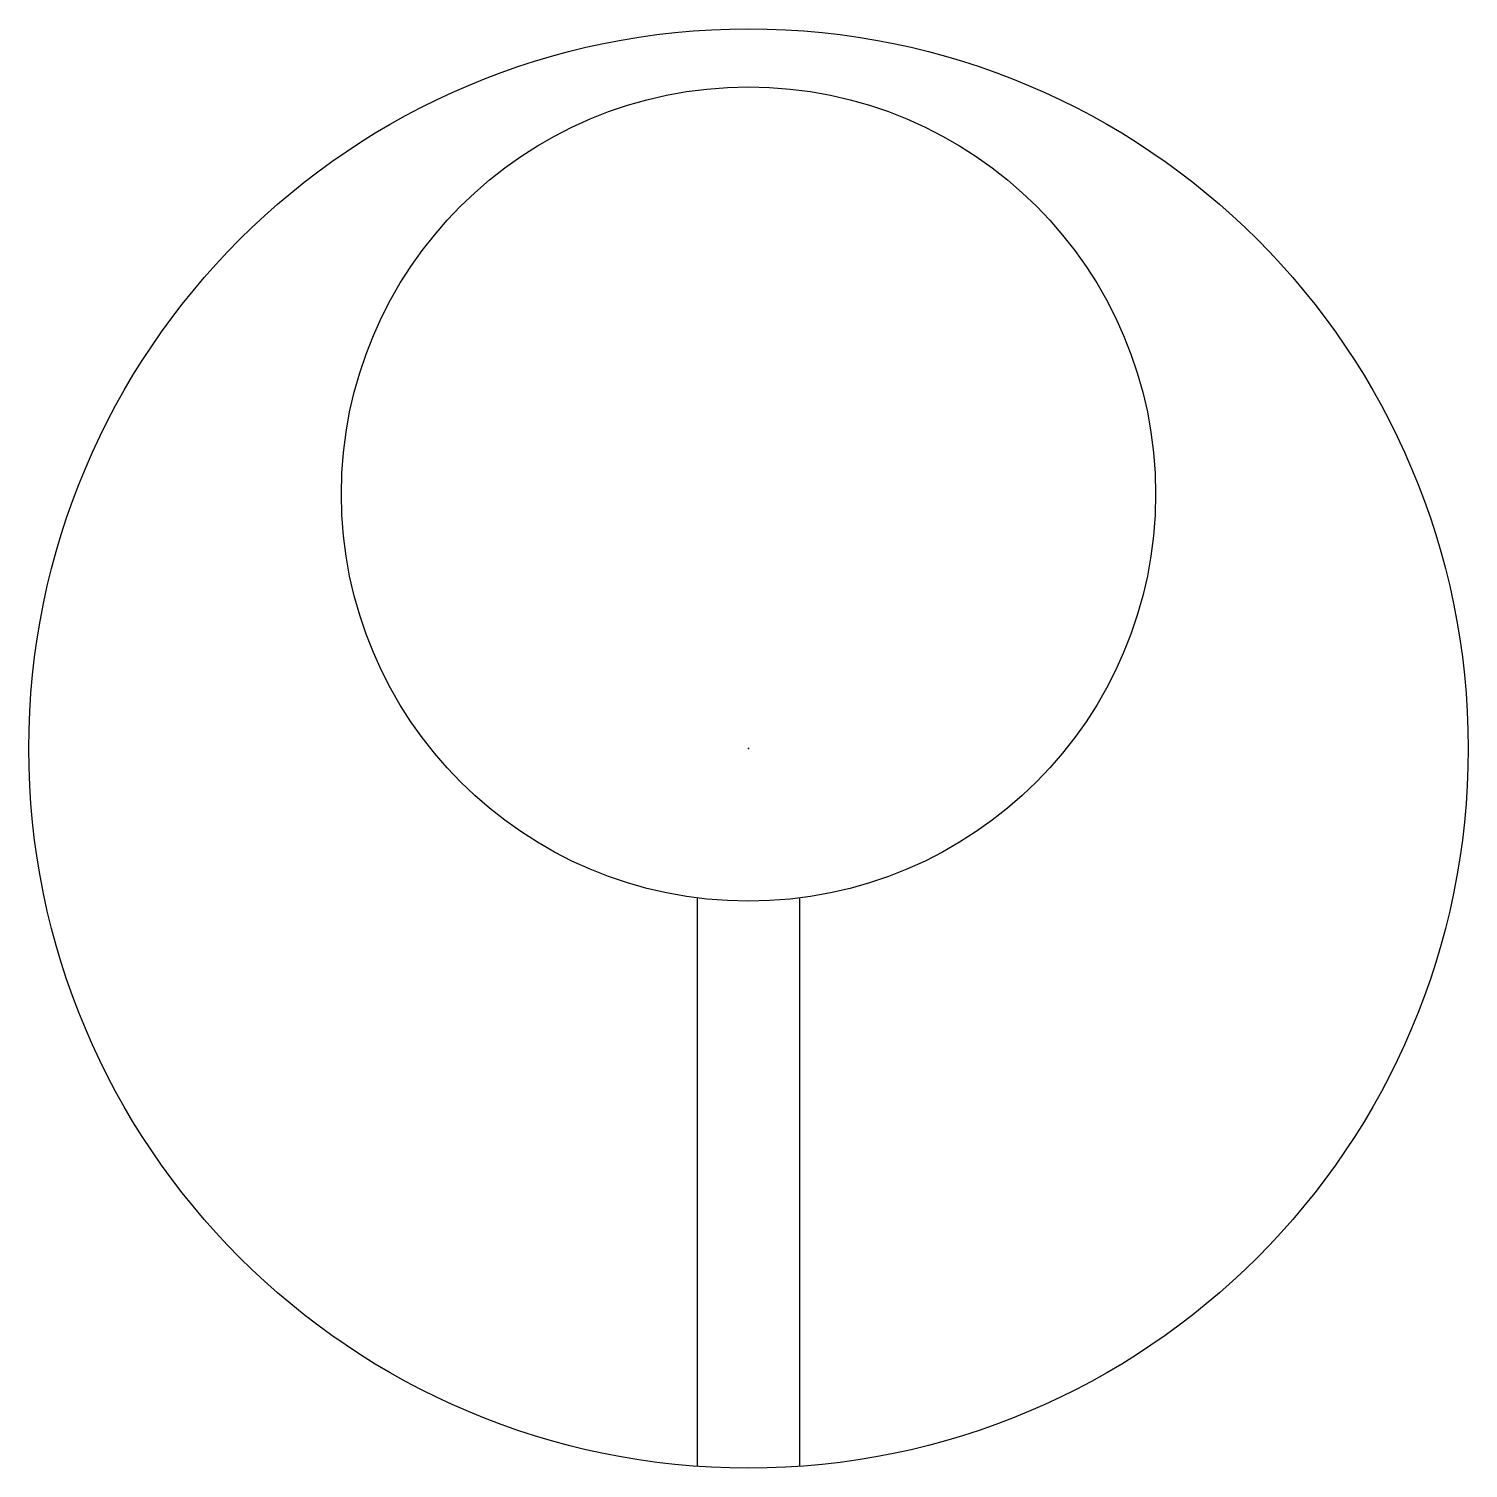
# Model space of a CAD drawing. Header units: millimetres. Extents: x -71 to 71, y -71 to 71.
import ezdxf

# ---------------------------------------------------------------- set-up
doc = ezdxf.new("R2010")
doc.units = ezdxf.units.MM
doc.header["$MEASUREMENT"] = 0
doc.layers.add('marathon v1_Sketch1', color=7, linetype='Continuous')

msp = doc.modelspace()

# ---------------------------------------------------------------- linework, layer by layer
at = {"layer": 'marathon v1_Sketch1'}
for p, q in [((-5.03, -14.68), (-5.03, -70.53)), ((5.03, -70.53), (5.03, -14.68))]:
    msp.add_line(p, q, dxfattribs=at)
for centre, radius in [((0, 0), 70.71), ((0, 25), 40)]:
    msp.add_circle(centre, radius, dxfattribs=at)
msp.add_point((0, 0), dxfattribs=at)

doc.saveas('drawing.dxf')
